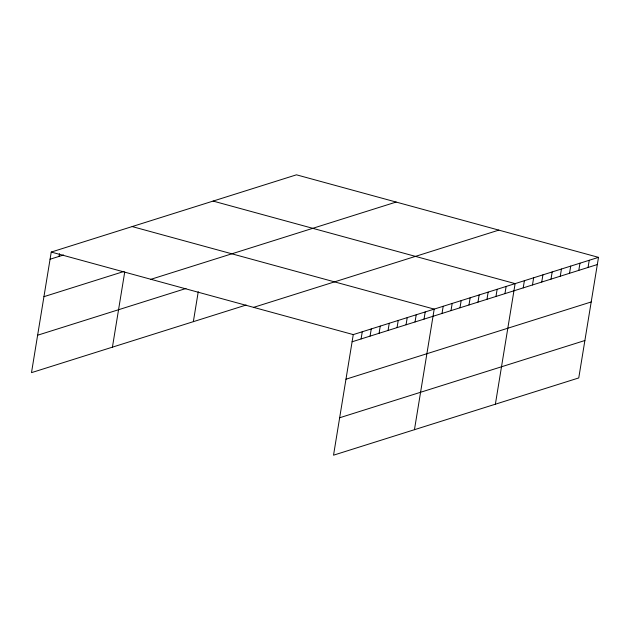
<?xml version="1.0" encoding="UTF-8"?>
<svg xmlns="http://www.w3.org/2000/svg" width="630" height="630" viewBox="0 0 630 630"><rect width="100%" height="100%" fill="white"/><g stroke="black" fill="none" stroke-linecap="round" stroke-linejoin="round"><path stroke-width="0.94" d="M598.5 257.355L353.272 334.601L333.53 455.183L578.757 377.937L598.5 257.355L296.47 174.817L51.243 252.063L31.5 372.645L246.157 305.03M59.062 256.41L59.504 253.717M112.423 347.154L124.709 272.136M193.347 321.662L198.253 291.721M361.092 338.948L362.266 331.774M370.078 336.113L371.259 328.939M379.071 333.286L380.252 326.104M388.064 330.451L389.238 323.277M397.058 327.616L398.231 320.442M406.051 324.789L407.224 317.607M415.036 321.954L416.217 314.779M424.029 319.119L425.211 311.945M414.453 429.691L434.196 309.109L132.174 226.572M442.016 313.457L443.189 306.282M451.009 310.621L452.183 303.447M459.995 307.794L461.176 300.612M468.988 304.959L470.161 297.785M477.981 302.124L479.154 294.95M486.974 299.297L488.148 292.115M495.967 296.462L497.141 289.288M504.953 293.627L506.134 286.453M495.377 404.2L515.12 283.618L213.098 201.08M523.215 287.878L524.388 280.704M532.476 284.965L533.649 277.783M541.737 282.043L542.918 274.869M551.006 279.129L552.179 271.947M560.267 276.208L561.44 269.026M569.536 273.286L570.709 266.112M578.797 270.372L579.97 263.19M588.058 267.451L589.239 260.277M50.069 259.237L63.559 254.993M43.942 296.667L123.968 271.459M150.916 279.303L396.144 202.057M37.627 335.223L185.992 288.485M253.607 307.361L498.834 230.115M352.099 341.783L597.327 264.537M345.972 379.205L591.2 301.959M339.657 417.761L584.884 340.515M51.243 252.063L353.272 334.601"/></g></svg>
